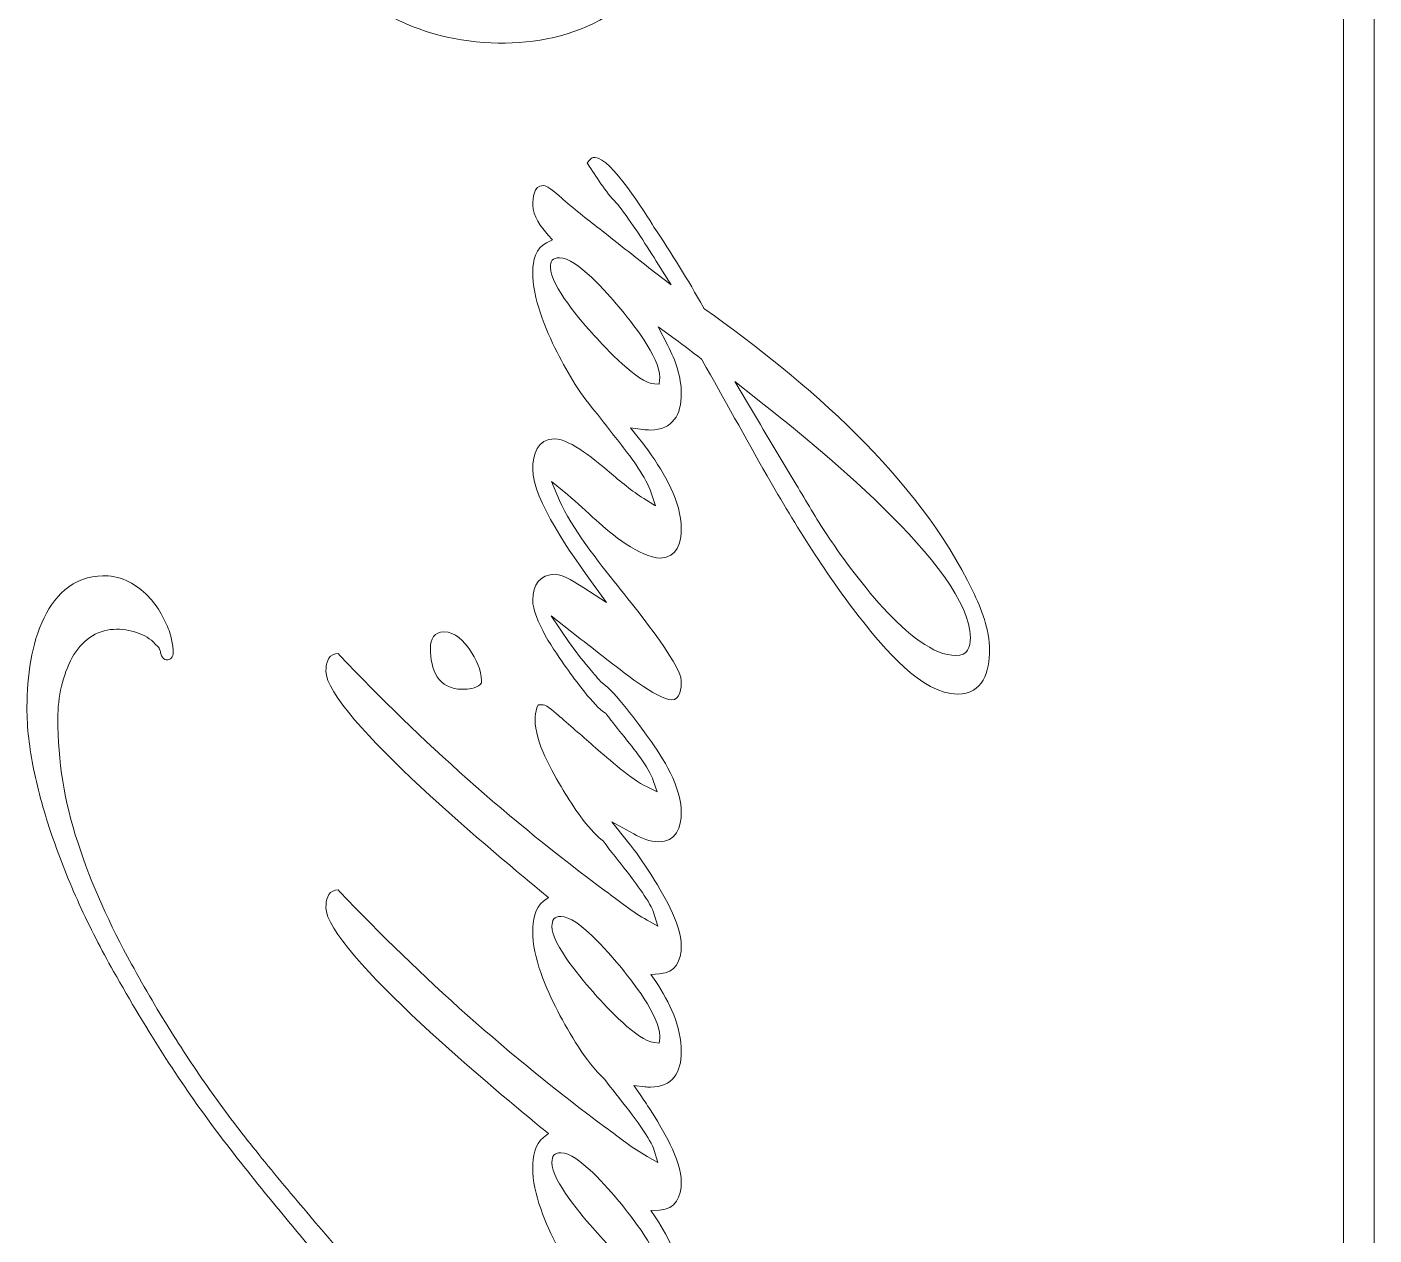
# Model space of a CAD drawing. Header units: millimetres. Extents: x -295 to 213, y -77 to 90.
# Drawn here: x -152.16 to -130.33, y 15.94 to 35.53 of the extents above; entities that cross this region are included whole.
import ezdxf

# ---------------------------------------------------------------- set-up
doc = ezdxf.new("R2010")
doc.units = ezdxf.units.MM
doc.header["$MEASUREMENT"] = 0
doc.layers.add('Layer 1', color=7, linetype='Continuous')

msp = doc.modelspace()

# ---------------------------------------------------------------- linework, layer by layer
at = {"layer": 'Layer 1', "color": 114, "lineweight": 20}
for points, knots in [([(-130.8203, 25.984), (-130.8203, 25.984), (-130.8203, 70.9838), (-130.8203, 70.9838), (-130.8203, 70.9838), (-130.8203, 70.9838), (-130.5736, 70.9838), (-130.5736, 70.9838), (-130.5736, 70.9838), (-130.5736, 70.9838), (-130.3274, 70.9838), (-130.3274, 70.9838), (-130.3274, 70.9838), (-130.3274, 70.9838), (-130.3274, 25.984), (-130.3274, 25.984), (-130.3274, 25.984), (-130.3274, 25.984), (-130.3274, 25.7743), (-130.3274, 25.7743), (-130.3274, 25.7743), (-130.3274, 25.7743), (-130.3274, 25.5646), (-130.3274, 25.5646), (-130.3274, 25.5646), (-130.3274, 25.5646), (-130.3274, -19.4351), (-130.3274, -19.4351), (-130.3274, -19.4351), (-130.3274, -19.4351), (-130.5736, -19.4351), (-130.5736, -19.4351), (-130.5736, -19.4351), (-130.5736, -19.4351), (-130.8203, -19.4351), (-130.8203, -19.4351), (-130.8203, -19.4351), (-130.8203, -19.4351), (-130.8203, 25.5646), (-130.8203, 25.5646), (-130.8203, 25.5646), (-130.8203, 25.5646), (-130.8203, 25.7743), (-130.8203, 25.7743), (-130.8203, 25.7743), (-130.8203, 25.7743), (-130.8203, 25.984), (-130.8203, 25.984)], [0, 0, 0, 0, 0.0769231, 0.0769231, 0.0769231, 0.0769231, 0.1538462, 0.1538462, 0.1538462, 0.1538462, 0.2307692, 0.2307692, 0.2307692, 0.2307692, 0.3076923, 0.3076923, 0.3076923, 0.3076923, 0.3846154, 0.3846154, 0.3846154, 0.3846154, 0.4615385, 0.4615385, 0.4615385, 0.4615385, 0.5384615, 0.5384615, 0.5384615, 0.5384615, 0.6153846, 0.6153846, 0.6153846, 0.6153846, 0.6923077, 0.6923077, 0.6923077, 0.6923077, 0.7692308, 0.7692308, 0.7692308, 0.7692308, 0.8461538, 0.8461538, 0.8461538, 0.8461538, 1, 1, 1, 1]), ([(-147.0284, 49.3436), (-146.751, 49.1023), (-146.4691, 48.8668), (-146.1836, 48.6351), (-146.1836, 48.6351), (-145.7245, 48.2626), (-145.2692, 47.885), (-144.8161, 47.5053), (-144.8161, 47.5053), (-144.2678, 47.044), (-143.7496, 46.5463), (-143.2737, 46.0104), (-143.2737, 46.0104), (-142.8253, 45.505), (-142.4238, 44.9584), (-142.084, 44.3738), (-142.084, 44.3738), (-141.755, 43.8071), (-141.4937, 43.2038), (-141.3068, 42.5756), (-141.3068, 42.5756), (-141.117, 41.9361), (-141.0189, 41.2743), (-141.0026, 40.6078), (-141.0026, 40.6078), (-140.9871, 39.9364), (-141.0407, 39.2608), (-141.1951, 38.6062), (-141.1951, 38.6062), (-141.3274, 38.0459), (-141.538, 37.5021), (-141.8614, 37.0233), (-141.8614, 37.0233), (-142.1558, 36.5878), (-142.5341, 36.2431), (-143, 35.9987), (-143, 35.9987), (-143.5017, 35.7351), (-144.061, 35.6517), (-144.6228, 35.6752), (-144.6228, 35.6752), (-145.23, 35.7005), (-145.8043, 35.8577), (-146.3311, 36.1631), (-146.3311, 36.1631), (-146.8503, 36.4646), (-147.2988, 36.8556), (-147.6702, 37.3273), (-147.6702, 37.3273), (-148.0552, 37.8156), (-148.3428, 38.3649), (-148.5424, 38.9529), (-148.5424, 38.9529), (-148.7477, 39.5566), (-148.852, 40.1849), (-148.852, 40.8226), (-148.852, 40.8226), (-148.852, 41.2774), (-148.8095, 41.7463), (-148.6736, 42.1821), (-148.6736, 42.1821), (-148.5695, 42.5166), (-148.417, 42.8441), (-148.1872, 43.1115), (-148.1872, 43.1115), (-147.9871, 43.3442), (-147.7452, 43.5216), (-147.4592, 43.6343), (-147.4592, 43.6343), (-147.1647, 43.7502), (-146.8525, 43.7965), (-146.5362, 43.7883), (-146.5362, 43.7883), (-146.1581, 43.7716), (-145.799, 43.674), (-145.4694, 43.4862), (-145.4694, 43.4862), (-145.1439, 43.3007), (-144.8635, 43.0573), (-144.633, 42.7618), (-144.633, 42.7618), (-144.3935, 42.4544), (-144.2134, 42.1092), (-144.087, 41.7409), (-144.087, 41.7409), (-143.9574, 41.363), (-143.8904, 40.9695), (-143.8904, 40.5698), (-143.8904, 40.5698), (-143.8904, 40.3695), (-143.9092, 40.1695), (-143.9459, 39.9726), (-143.9459, 39.9726), (-143.9799, 39.7869), (-144.0343, 39.6046), (-144.1152, 39.4337), (-144.1152, 39.4337), (-144.186, 39.2836), (-144.2818, 39.1495), (-144.4086, 39.0414), (-144.4086, 39.0414), (-144.5325, 38.9358), (-144.6791, 38.8768), (-144.8375, 38.854), (-144.8375, 38.854), (-144.8913, 38.8437), (-144.9658, 38.8284), (-145.0195, 38.8342), (-145.0195, 38.8342), (-145.0904, 38.8417), (-145.1713, 38.8188), (-145.1713, 38.7342), (-145.1713, 38.7342), (-145.1713, 38.653), (-145.0896, 38.6256), (-145.0219, 38.6146), (-145.0219, 38.6146), (-144.9542, 38.6035), (-144.8851, 38.6051), (-144.8155, 38.6143), (-144.8155, 38.6143), (-144.6107, 38.6323), (-144.422, 38.7011), (-144.2616, 38.8311), (-144.2616, 38.8311), (-144.1081, 38.9554), (-143.9846, 39.1077), (-143.8898, 39.2808), (-143.8898, 39.2808), (-143.7883, 39.4665), (-143.7212, 39.6686), (-143.6805, 39.876), (-143.6805, 39.876), (-143.6375, 40.0956), (-143.6164, 40.3194), (-143.6164, 40.5432), (-143.6164, 40.5432), (-143.6164, 40.9884), (-143.6914, 41.428), (-143.8275, 41.8516), (-143.8275, 41.8516), (-143.9641, 42.2768), (-144.1565, 42.681), (-144.4088, 43.0498), (-144.4088, 43.0498), (-144.6512, 43.4039), (-144.9512, 43.7065), (-145.3098, 43.9429), (-145.3098, 43.9429), (-145.6684, 44.179), (-146.0651, 44.3037), (-146.4934, 44.3219), (-146.4934, 44.3219), (-146.8858, 44.3389), (-147.2722, 44.2778), (-147.6254, 44.1006), (-147.6254, 44.1006), (-147.961, 43.9322), (-148.2358, 43.6894), (-148.4523, 43.3833), (-148.4523, 43.3833), (-148.691, 43.0461), (-148.8496, 42.6579), (-148.9541, 42.2598), (-148.9541, 42.2598), (-149.0782, 41.7876), (-149.1264, 41.2967), (-149.1264, 40.8093), (-149.1264, 40.8093), (-149.1264, 40.1313), (-149.0129, 39.4633), (-148.7956, 38.8213), (-148.7956, 38.8213), (-148.5821, 38.1907), (-148.2774, 37.5986), (-147.8732, 37.0689), (-147.8732, 37.0689), (-147.4833, 36.5582), (-147.0097, 36.1318), (-146.4564, 35.8047), (-146.4564, 35.8047), (-145.8982, 35.4745), (-145.2892, 35.3013), (-144.6421, 35.2747), (-144.6421, 35.2747), (-144.0295, 35.2501), (-143.4219, 35.3465), (-142.8798, 35.6436), (-142.8798, 35.6436), (-142.3761, 35.9198), (-141.9656, 36.3037), (-141.6462, 36.7803), (-141.6462, 36.7803), (-141.2979, 37.2998), (-141.0717, 37.8892), (-140.9313, 38.4965), (-140.9313, 38.4965), (-140.7715, 39.1891), (-140.7124, 39.9018), (-140.7287, 40.6116), (-140.7287, 40.6116), (-140.7451, 41.3171), (-140.8285, 42.0202), (-140.9815, 42.7091), (-140.9815, 42.7091), (-141.1345, 43.3976), (-141.3674, 44.0658), (-141.6717, 44.7019), (-141.6717, 44.7019), (-141.9934, 45.3743), (-142.3972, 46.005), (-142.855, 46.5924), (-142.855, 46.5924), (-143.3648, 47.2464), (-143.9484, 47.8415), (-144.5732, 48.3859), (-144.5732, 48.3859), (-145.0183, 48.7697), (-145.4714, 49.1445), (-145.9398, 49.5002), (-145.9398, 49.5002), (-146.3082, 49.7803), (-146.6778, 50.0593), (-147.0489, 50.3365)], [0, 0, 0, 0, 0.0175439, 0.0175439, 0.0175439, 0.0175439, 0.0350877, 0.0350877, 0.0350877, 0.0350877, 0.0526316, 0.0526316, 0.0526316, 0.0526316, 0.0701754, 0.0701754, 0.0701754, 0.0701754, 0.0877193, 0.0877193, 0.0877193, 0.0877193, 0.1052632, 0.1052632, 0.1052632, 0.1052632, 0.122807, 0.122807, 0.122807, 0.122807, 0.1403509, 0.1403509, 0.1403509, 0.1403509, 0.1578947, 0.1578947, 0.1578947, 0.1578947, 0.1754386, 0.1754386, 0.1754386, 0.1754386, 0.1929825, 0.1929825, 0.1929825, 0.1929825, 0.2105263, 0.2105263, 0.2105263, 0.2105263, 0.2280702, 0.2280702, 0.2280702, 0.2280702, 0.245614, 0.245614, 0.245614, 0.245614, 0.2631579, 0.2631579, 0.2631579, 0.2631579, 0.2807018, 0.2807018, 0.2807018, 0.2807018, 0.2982456, 0.2982456, 0.2982456, 0.2982456, 0.3157895, 0.3157895, 0.3157895, 0.3157895, 0.3333333, 0.3333333, 0.3333333, 0.3333333, 0.3508772, 0.3508772, 0.3508772, 0.3508772, 0.3684211, 0.3684211, 0.3684211, 0.3684211, 0.3859649, 0.3859649, 0.3859649, 0.3859649, 0.4035088, 0.4035088, 0.4035088, 0.4035088, 0.4210526, 0.4210526, 0.4210526, 0.4210526, 0.4385965, 0.4385965, 0.4385965, 0.4385965, 0.4561404, 0.4561404, 0.4561404, 0.4561404, 0.4736842, 0.4736842, 0.4736842, 0.4736842, 0.4912281, 0.4912281, 0.4912281, 0.4912281, 0.5087719, 0.5087719, 0.5087719, 0.5087719, 0.5263158, 0.5263158, 0.5263158, 0.5263158, 0.5438596, 0.5438596, 0.5438596, 0.5438596, 0.5614035, 0.5614035, 0.5614035, 0.5614035, 0.5789474, 0.5789474, 0.5789474, 0.5789474, 0.5964912, 0.5964912, 0.5964912, 0.5964912, 0.6140351, 0.6140351, 0.6140351, 0.6140351, 0.6315789, 0.6315789, 0.6315789, 0.6315789, 0.6491228, 0.6491228, 0.6491228, 0.6491228, 0.6666667, 0.6666667, 0.6666667, 0.6666667, 0.6842105, 0.6842105, 0.6842105, 0.6842105, 0.7017544, 0.7017544, 0.7017544, 0.7017544, 0.7192982, 0.7192982, 0.7192982, 0.7192982, 0.7368421, 0.7368421, 0.7368421, 0.7368421, 0.754386, 0.754386, 0.754386, 0.754386, 0.7719298, 0.7719298, 0.7719298, 0.7719298, 0.7894737, 0.7894737, 0.7894737, 0.7894737, 0.8070175, 0.8070175, 0.8070175, 0.8070175, 0.8245614, 0.8245614, 0.8245614, 0.8245614, 0.8421053, 0.8421053, 0.8421053, 0.8421053, 0.8596491, 0.8596491, 0.8596491, 0.8596491, 0.877193, 0.877193, 0.877193, 0.877193, 0.8947368, 0.8947368, 0.8947368, 0.8947368, 0.9122807, 0.9122807, 0.9122807, 0.9122807, 0.9298246, 0.9298246, 0.9298246, 0.9298246, 0.9473684, 0.9473684, 0.9473684, 0.9473684, 0.9649123, 0.9649123, 0.9649123, 0.9649123, 1, 1, 1, 1]), ([(-141.1998, 30.9834), (-141.4465, 31.4296), (-141.7175, 31.8622), (-141.9999, 32.2873), (-141.9999, 32.2873), (-142.137, 32.5008), (-142.6967, 33.4137), (-142.9561, 33.4137), (-142.9561, 33.4137), (-143.0081, 33.4137), (-143.0055, 33.4113), (-143.0395, 33.3756)], [0, 0, 0, 0, 0.25, 0.25, 0.25, 0.25, 0.5, 0.5, 0.5, 0.5, 1, 1, 1, 1]), ([(-142.0815, 31.6275), (-142.3349, 31.8257), (-142.5877, 32.0245), (-142.8399, 32.2241), (-142.8399, 32.2241), (-143.0522, 32.392), (-143.2693, 32.5552), (-143.4718, 32.7349), (-143.4718, 32.7349), (-143.5325, 32.7883), (-143.7167, 32.9615), (-143.7973, 32.9615), (-143.7973, 32.9615), (-143.9516, 32.9615), (-143.966, 32.7551), (-143.966, 32.6414), (-143.966, 32.6414), (-143.966, 32.4677), (-143.8281, 32.2829), (-143.7162, 32.158)], [0, 0, 0, 0, 0.1666667, 0.1666667, 0.1666667, 0.1666667, 0.3333333, 0.3333333, 0.3333333, 0.3333333, 0.5, 0.5, 0.5, 0.5, 0.6666667, 0.6666667, 0.6666667, 0.6666667, 1, 1, 1, 1]), ([(-142.5817, 32.6456), (-142.5817, 32.6456), (-142.5775, 32.6415), (-142.5775, 32.6415), (-142.5775, 32.6415), (-142.5775, 32.6415), (-142.574, 32.6369), (-142.574, 32.6369)], [0, 0, 0, 0, 0.3333333, 0.3333333, 0.3333333, 0.3333333, 1, 1, 1, 1]), ([(-143.7162, 32.158), (-143.7162, 32.158), (-143.6454, 32.0786), (-143.6454, 32.0786), (-143.6454, 32.0786), (-143.6454, 32.0786), (-143.741, 32.0318), (-143.741, 32.0318)], [0, 0, 0, 0, 0.3333333, 0.3333333, 0.3333333, 0.3333333, 1, 1, 1, 1]), ([(-143.741, 32.0318), (-143.9176, 31.9455), (-143.966, 31.745), (-143.966, 31.5639), (-143.966, 31.5639), (-143.966, 31.1277), (-143.7642, 30.6418), (-143.57, 30.2572), (-143.57, 30.2572), (-143.3932, 29.9066), (-143.1812, 29.5454), (-142.9131, 29.2513), (-142.9131, 29.2513), (-142.7859, 29.0823), (-142.6543, 28.914), (-142.5236, 28.7474), (-142.5236, 28.7474), (-142.3639, 28.5433), (-142.1257, 28.2222), (-142.0453, 27.9779)], [0, 0, 0, 0, 0.1666667, 0.1666667, 0.1666667, 0.1666667, 0.3333333, 0.3333333, 0.3333333, 0.3333333, 0.5, 0.5, 0.5, 0.5, 0.6666667, 0.6666667, 0.6666667, 0.6666667, 1, 1, 1, 1]), ([(-141.9939, 29.7427), (-142.263, 29.7607), (-142.7838, 30.3235), (-142.9675, 30.5271), (-142.9675, 30.5271), (-143.1691, 30.7509), (-143.6793, 31.3322), (-143.6793, 31.6304), (-143.6793, 31.6304), (-143.6793, 31.7369), (-143.6455, 31.7894), (-143.5317, 31.7894), (-143.5317, 31.7894), (-143.2505, 31.7894), (-142.7515, 31.2108), (-142.574, 30.9998), (-142.574, 30.9998), (-142.3609, 30.7462), (-141.9068, 30.1812), (-141.9068, 29.8478), (-141.9068, 29.8478), (-141.9068, 29.8368), (-141.9073, 29.8256), (-141.9084, 29.8147)], [0, 0, 0, 0, 0.1428571, 0.1428571, 0.1428571, 0.1428571, 0.2857143, 0.2857143, 0.2857143, 0.2857143, 0.4285714, 0.4285714, 0.4285714, 0.4285714, 0.5714286, 0.5714286, 0.5714286, 0.5714286, 0.7142857, 0.7142857, 0.7142857, 0.7142857, 1, 1, 1, 1]), ([(-141.9632, 31.7335), (-141.9632, 31.7335), (-141.7243, 31.3483), (-141.7243, 31.3483), (-141.7243, 31.3483), (-141.7243, 31.3483), (-142.0815, 31.6275), (-142.0815, 31.6275)], [0, 0, 0, 0, 0.3333333, 0.3333333, 0.3333333, 0.3333333, 1, 1, 1, 1]), ([(-141.2175, 30.1266), (-140.8673, 29.5017), (-140.517, 28.8774), (-140.1681, 28.2525), (-140.1681, 28.2525), (-139.6975, 27.4446), (-139.2029, 26.6334), (-138.6205, 25.8999), (-138.6205, 25.8999), (-138.2969, 25.4842), (-137.6523, 24.7122), (-137.0801, 24.7122), (-137.0801, 24.7122), (-136.6634, 24.7122), (-136.56, 25.0798), (-136.56, 25.4313), (-136.56, 25.4313), (-136.56, 25.7519), (-136.6937, 26.099), (-136.8316, 26.3845), (-136.8316, 26.3845), (-137.7217, 28.2321), (-139.527, 29.7884), (-141.1761, 30.9565)], [0, 0, 0, 0, 0.1428571, 0.1428571, 0.1428571, 0.1428571, 0.2857143, 0.2857143, 0.2857143, 0.2857143, 0.4285714, 0.4285714, 0.4285714, 0.4285714, 0.5714286, 0.5714286, 0.5714286, 0.5714286, 0.7142857, 0.7142857, 0.7142857, 0.7142857, 1, 1, 1, 1]), ([(-141.1761, 30.9565), (-141.1761, 30.9565), (-141.1909, 30.9672), (-141.1909, 30.9672), (-141.1909, 30.9672), (-141.1909, 30.9672), (-141.1998, 30.9834), (-141.1998, 30.9834)], [0, 0, 0, 0, 0.3333333, 0.3333333, 0.3333333, 0.3333333, 1, 1, 1, 1]), ([(-141.7744, 30.3669), (-141.7744, 30.3669), (-141.9297, 30.6712), (-141.9297, 30.6712), (-141.9297, 30.6712), (-141.9297, 30.6712), (-141.6547, 30.4683), (-141.6547, 30.4683)], [0, 0, 0, 0, 0.3333333, 0.3333333, 0.3333333, 0.3333333, 1, 1, 1, 1]), ([(-142.1819, 29.004), (-142.1402, 28.9985), (-142.0985, 28.9958), (-142.0562, 28.9958), (-142.0562, 28.9958), (-141.6939, 28.9958), (-141.5572, 29.2489), (-141.5572, 29.5819), (-141.5572, 29.5819), (-141.5572, 29.8548), (-141.6517, 30.1261), (-141.7744, 30.3669)], [0, 0, 0, 0, 0.25, 0.25, 0.25, 0.25, 0.5, 0.5, 0.5, 0.5, 1, 1, 1, 1]), ([(-141.2379, 30.1504), (-141.2379, 30.1504), (-141.2252, 30.1405), (-141.2252, 30.1405), (-141.2252, 30.1405), (-141.2252, 30.1405), (-141.2175, 30.1266), (-141.2175, 30.1266)], [0, 0, 0, 0, 0.3333333, 0.3333333, 0.3333333, 0.3333333, 1, 1, 1, 1]), ([(-141.9084, 29.8147), (-141.9084, 29.8147), (-141.9164, 29.7375), (-141.9164, 29.7375), (-141.9164, 29.7375), (-141.9164, 29.7375), (-141.9939, 29.7427), (-141.9939, 29.7427)], [0, 0, 0, 0, 0.3333333, 0.3333333, 0.3333333, 0.3333333, 1, 1, 1, 1]), ([(-140.4692, 29.408), (-140.4692, 29.408), (-140.6911, 29.7801), (-140.6911, 29.7801), (-140.6911, 29.7801), (-140.6911, 29.7801), (-140.3501, 29.5127), (-140.3501, 29.5127)], [0, 0, 0, 0, 0.3333333, 0.3333333, 0.3333333, 0.3333333, 1, 1, 1, 1]), ([(-140.3501, 29.5127), (-139.4786, 28.8287), (-136.8717, 26.7509), (-136.8717, 25.631), (-136.8717, 25.631), (-136.8717, 25.4671), (-136.9134, 25.3391), (-137.105, 25.3391), (-137.105, 25.3391), (-137.833, 25.3391), (-138.8195, 26.7423), (-139.198, 27.2993), (-139.198, 27.2993), (-139.3741, 27.5638), (-139.5311, 27.8412), (-139.6946, 28.1136), (-139.6946, 28.1136), (-139.9539, 28.5445), (-140.2116, 28.9761), (-140.4692, 29.408)], [0, 0, 0, 0, 0.1666667, 0.1666667, 0.1666667, 0.1666667, 0.3333333, 0.3333333, 0.3333333, 0.3333333, 0.5, 0.5, 0.5, 0.5, 0.6666667, 0.6666667, 0.6666667, 0.6666667, 1, 1, 1, 1]), ([(-142.1644, 27.8844), (-142.3541, 28.0022), (-142.5508, 28.1671), (-142.7219, 28.3129), (-142.7219, 28.3129), (-142.9102, 28.4743), (-143.3547, 28.851), (-143.6069, 28.851), (-143.6069, 28.851), (-143.8915, 28.851), (-143.966, 28.5994), (-143.966, 28.358), (-143.966, 28.358), (-143.966, 27.8689), (-143.3145, 26.9454), (-143.0279, 26.5533)], [0, 0, 0, 0, 0.2, 0.2, 0.2, 0.2, 0.4, 0.4, 0.4, 0.4, 0.6, 0.6, 0.6, 0.6, 1, 1, 1, 1]), ([(-143.4042, 27.948), (-143.2431, 27.8149), (-143.0921, 27.6721), (-142.9367, 27.5329), (-142.9367, 27.5329), (-142.6954, 27.3163), (-142.2304, 26.9205), (-141.893, 26.9205), (-141.893, 26.9205), (-141.6225, 26.9205), (-141.5572, 27.1752), (-141.5572, 27.4002), (-141.5572, 27.4002), (-141.5572, 27.8285), (-141.8384, 28.303), (-142.0779, 28.6435), (-142.0779, 28.6435), (-142.1349, 28.7219), (-142.1946, 28.7981), (-142.2553, 28.8735)], [0, 0, 0, 0, 0.1666667, 0.1666667, 0.1666667, 0.1666667, 0.3333333, 0.3333333, 0.3333333, 0.3333333, 0.5, 0.5, 0.5, 0.5, 0.6666667, 0.6666667, 0.6666667, 0.6666667, 1, 1, 1, 1]), ([(-142.2553, 28.8735), (-142.2553, 28.8735), (-142.3822, 29.0306), (-142.3822, 29.0306), (-142.3822, 29.0306), (-142.3822, 29.0306), (-142.1819, 29.004), (-142.1819, 29.004)], [0, 0, 0, 0, 0.3333333, 0.3333333, 0.3333333, 0.3333333, 1, 1, 1, 1]), ([(-143.5295, 27.8542), (-143.5295, 27.8542), (-143.66, 28.1596), (-143.66, 28.1596), (-143.66, 28.1596), (-143.66, 28.1596), (-143.4042, 27.948), (-143.4042, 27.948)], [0, 0, 0, 0, 0.3333333, 0.3333333, 0.3333333, 0.3333333, 1, 1, 1, 1]), ([(-142.0453, 27.9779), (-142.0453, 27.9779), (-141.9762, 27.7672), (-141.9762, 27.7672), (-141.9762, 27.7672), (-141.9762, 27.7672), (-142.1644, 27.8844), (-142.1644, 27.8844)], [0, 0, 0, 0, 0.3333333, 0.3333333, 0.3333333, 0.3333333, 1, 1, 1, 1]), ([(-143.2572, 25.6606), (-143.0927, 25.5318), (-142.9277, 25.4032), (-142.763, 25.2748), (-142.763, 25.2748), (-142.575, 25.1282), (-141.9351, 24.6191), (-141.7151, 24.6191), (-141.7151, 24.6191), (-141.5676, 24.6191), (-141.5572, 24.8182), (-141.5572, 24.9259), (-141.5572, 24.9259), (-141.5572, 25.2008), (-142.3918, 26.2228), (-142.592, 26.4729), (-142.592, 26.4729), (-142.8901, 26.8453), (-143.345, 27.4225), (-143.5295, 27.8542)], [0, 0, 0, 0, 0.1666667, 0.1666667, 0.1666667, 0.1666667, 0.3333333, 0.3333333, 0.3333333, 0.3333333, 0.5, 0.5, 0.5, 0.5, 0.6666667, 0.6666667, 0.6666667, 0.6666667, 1, 1, 1, 1]), ([(-143.1369, 26.4383), (-143.233, 26.5012), (-143.4785, 26.656), (-143.5945, 26.656), (-143.5945, 26.656), (-143.8528, 26.656), (-143.966, 26.4875), (-143.966, 26.2429), (-143.966, 26.2429), (-143.966, 25.9164), (-143.6056, 25.3993), (-143.4169, 25.1381), (-143.4169, 25.1381), (-143.2723, 24.9366), (-142.9893, 24.5354), (-142.788, 24.4043)], [0, 0, 0, 0, 0.2, 0.2, 0.2, 0.2, 0.4, 0.4, 0.4, 0.4, 0.6, 0.6, 0.6, 0.6, 1, 1, 1, 1]), ([(-149.8486, 25.7111), (-149.8806, 25.8015), (-149.9223, 25.8887), (-149.9659, 25.9738), (-149.9659, 25.9738), (-150.0214, 26.0813), (-150.0916, 26.1802), (-150.1722, 26.2702), (-150.1722, 26.2702), (-150.2579, 26.3656), (-150.3571, 26.4464), (-150.4673, 26.5118), (-150.4673, 26.5118), (-150.5845, 26.5812), (-150.7133, 26.6198), (-150.8476, 26.6292), (-150.8476, 26.6292), (-151.0756, 26.6379), (-151.2999, 26.5922), (-151.4857, 26.4539), (-151.4857, 26.4539), (-151.6617, 26.323), (-151.7922, 26.1486), (-151.8871, 25.9521), (-151.8871, 25.9521), (-151.9925, 25.733), (-152.0607, 25.4979), (-152.1011, 25.2585), (-152.1011, 25.2585), (-152.143, 25.008), (-152.1648, 24.7543), (-152.1648, 24.5002), (-152.1648, 24.5002), (-152.1648, 24.1641), (-152.1242, 23.8286), (-152.0565, 23.4997), (-152.0565, 23.4997), (-151.9811, 23.1335), (-151.8794, 22.7728), (-151.7589, 22.4191), (-151.7589, 22.4191), (-151.6301, 22.0414), (-151.4814, 21.6707), (-151.3164, 21.3076), (-151.3164, 21.3076), (-151.1475, 20.9361), (-150.9619, 20.5721), (-150.7606, 20.217), (-150.7606, 20.217), (-150.4897, 19.7383), (-150.2094, 19.2649), (-149.9108, 18.8029), (-149.9108, 18.8029), (-149.6513, 18.4017), (-149.3786, 18.0092), (-149.0913, 17.6275), (-149.0913, 17.6275), (-148.8, 17.2407), (-148.4993, 16.861), (-148.1914, 16.4875), (-148.1914, 16.4875), (-147.8334, 16.0531), (-147.473, 15.621), (-147.1113, 15.1898), (-147.1113, 15.1898), (-146.7642, 14.7751), (-146.4092, 14.3671), (-146.0486, 13.9641), (-146.0486, 13.9641), (-145.6726, 13.5439), (-145.2915, 13.1286), (-144.9045, 12.7187), (-144.9045, 12.7187), (-144.6324, 12.4303), (-144.3591, 12.1431), (-144.0845, 11.8573)], [0, 0, 0, 0, 0.05, 0.05, 0.05, 0.05, 0.1, 0.1, 0.1, 0.1, 0.15, 0.15, 0.15, 0.15, 0.2, 0.2, 0.2, 0.2, 0.25, 0.25, 0.25, 0.25, 0.3, 0.3, 0.3, 0.3, 0.35, 0.35, 0.35, 0.35, 0.4, 0.4, 0.4, 0.4, 0.45, 0.45, 0.45, 0.45, 0.5, 0.5, 0.5, 0.5, 0.55, 0.55, 0.55, 0.55, 0.6, 0.6, 0.6, 0.6, 0.65, 0.65, 0.65, 0.65, 0.7, 0.7, 0.7, 0.7, 0.75, 0.75, 0.75, 0.75, 0.8, 0.8, 0.8, 0.8, 0.85, 0.85, 0.85, 0.85, 0.9, 0.9, 0.9, 0.9, 1, 1, 1, 1]), ([(-143.0279, 26.5533), (-143.0279, 26.5533), (-142.7672, 26.1965), (-142.7672, 26.1965), (-142.7672, 26.1965), (-142.7672, 26.1965), (-143.1369, 26.4383), (-143.1369, 26.4383)], [0, 0, 0, 0, 0.3333333, 0.3333333, 0.3333333, 0.3333333, 1, 1, 1, 1]), ([(-141.7703, 9.9523), (-142.7251, 10.8691), (-143.6456, 11.8211), (-144.5417, 12.7953), (-144.5417, 12.7953), (-145.5799, 13.9242), (-146.5882, 15.0801), (-147.5778, 16.2515), (-147.5778, 16.2515), (-147.8575, 16.5806), (-148.134, 16.9122), (-148.4055, 17.2479), (-148.4055, 17.2479), (-148.6518, 17.5525), (-148.89, 17.8638), (-149.1185, 18.182), (-149.1185, 18.182), (-149.3514, 18.5064), (-149.5739, 18.8384), (-149.7875, 19.1758), (-149.7875, 19.1758), (-150.0275, 19.5547), (-150.2531, 19.9427), (-150.4695, 20.3354), (-150.4695, 20.3354), (-150.8185, 20.9661), (-151.1167, 21.6257), (-151.3423, 22.3106), (-151.3423, 22.3106), (-151.5557, 22.9587), (-151.6646, 23.6318), (-151.6646, 24.3141), (-151.6646, 24.3141), (-151.6646, 24.4914), (-151.6447, 24.6683), (-151.6041, 24.8409), (-151.6041, 24.8409), (-151.5659, 25.0028), (-151.5092, 25.1601), (-151.4298, 25.3065), (-151.4298, 25.3065), (-151.3594, 25.4355), (-151.2667, 25.5467), (-151.1463, 25.6318), (-151.1463, 25.6318), (-151.0308, 25.7132), (-150.902, 25.7555), (-150.7617, 25.7633), (-150.7617, 25.7633), (-150.6294, 25.7716), (-150.4968, 25.752), (-150.3722, 25.7079), (-150.3722, 25.7079), (-150.265, 25.6701), (-150.1612, 25.6133), (-150.0866, 25.5257)], [0, 0, 0, 0, 0.0666667, 0.0666667, 0.0666667, 0.0666667, 0.1333333, 0.1333333, 0.1333333, 0.1333333, 0.2, 0.2, 0.2, 0.2, 0.2666667, 0.2666667, 0.2666667, 0.2666667, 0.3333333, 0.3333333, 0.3333333, 0.3333333, 0.4, 0.4, 0.4, 0.4, 0.4666667, 0.4666667, 0.4666667, 0.4666667, 0.5333333, 0.5333333, 0.5333333, 0.5333333, 0.6, 0.6, 0.6, 0.6, 0.6666667, 0.6666667, 0.6666667, 0.6666667, 0.7333333, 0.7333333, 0.7333333, 0.7333333, 0.8, 0.8, 0.8, 0.8, 0.8666667, 0.8666667, 0.8666667, 0.8666667, 1, 1, 1, 1]), ([(-143.3733, 25.5516), (-143.3733, 25.5516), (-143.6679, 25.9823), (-143.6679, 25.9823), (-143.6679, 25.9823), (-143.6679, 25.9823), (-143.2572, 25.6606), (-143.2572, 25.6606)], [0, 0, 0, 0, 0.3333333, 0.3333333, 0.3333333, 0.3333333, 1, 1, 1, 1]), ([(-149.8461, 25.7027), (-149.8461, 25.7027), (-149.8473, 25.707), (-149.8473, 25.707), (-149.8473, 25.707), (-149.8473, 25.707), (-149.8486, 25.7111), (-149.8486, 25.7111)], [0, 0, 0, 0, 0.3333333, 0.3333333, 0.3333333, 0.3333333, 1, 1, 1, 1]), ([(-149.8286, 25.296), (-149.7803, 25.3467), (-149.7897, 25.43), (-149.8013, 25.4929), (-149.8013, 25.4929), (-149.8146, 25.5632), (-149.8298, 25.6331), (-149.8461, 25.7027)], [0, 0, 0, 0, 0.3333333, 0.3333333, 0.3333333, 0.3333333, 1, 1, 1, 1]), ([(-144.7965, 24.926), (-144.7965, 25.106), (-144.8876, 25.2844), (-144.9862, 25.4301), (-144.9862, 25.4301), (-145.0811, 25.5699), (-145.2216, 25.7249), (-145.4047, 25.7249), (-145.4047, 25.7249), (-145.5625, 25.7249), (-145.6232, 25.6009), (-145.6232, 25.4581), (-145.6232, 25.4581), (-145.6232, 25.1077), (-145.5026, 24.7921), (-145.1031, 24.7921), (-145.1031, 24.7921), (-145.0124, 24.7921), (-144.8848, 24.8003), (-144.8187, 24.8707)], [0, 0, 0, 0, 0.1666667, 0.1666667, 0.1666667, 0.1666667, 0.3333333, 0.3333333, 0.3333333, 0.3333333, 0.5, 0.5, 0.5, 0.5, 0.6666667, 0.6666667, 0.6666667, 0.6666667, 1, 1, 1, 1]), ([(-142.8641, 24.9144), (-142.9306, 24.9934), (-142.9973, 25.0722), (-143.0642, 25.151), (-143.0642, 25.151), (-143.1724, 25.2786), (-143.279, 25.4136), (-143.3733, 25.5516)], [0, 0, 0, 0, 0.3333333, 0.3333333, 0.3333333, 0.3333333, 1, 1, 1, 1]), ([(-150.0866, 25.5257), (-150.0866, 25.5257), (-150.0861, 25.5248), (-150.0861, 25.5248), (-150.0861, 25.5248), (-150.0861, 25.5248), (-150.0838, 25.5225), (-150.0838, 25.5225)], [0, 0, 0, 0, 0.3333333, 0.3333333, 0.3333333, 0.3333333, 1, 1, 1, 1]), ([(-150.0034, 25.4139), (-150.0034, 25.4139), (-149.9996, 25.4039), (-149.9996, 25.4039), (-149.9996, 25.4039), (-149.9996, 25.4039), (-149.9984, 25.3932), (-149.9984, 25.3932)], [0, 0, 0, 0, 0.3333333, 0.3333333, 0.3333333, 0.3333333, 1, 1, 1, 1]), ([(-147.162, 25.3648), (-147.2941, 25.3447), (-147.3182, 25.1969), (-147.3182, 25.0857), (-147.3182, 25.0857), (-147.3182, 24.386), (-144.405, 21.9874), (-143.7912, 21.4827)], [0, 0, 0, 0, 0.3333333, 0.3333333, 0.3333333, 0.3333333, 1, 1, 1, 1]), ([(-147.0914, 25.3406), (-147.0914, 25.3406), (-147.1204, 25.3711), (-147.1204, 25.3711), (-147.1204, 25.3711), (-147.1204, 25.3711), (-147.162, 25.3648), (-147.162, 25.3648)], [0, 0, 0, 0, 0.3333333, 0.3333333, 0.3333333, 0.3333333, 1, 1, 1, 1]), ([(-142.1112, 21.048), (-142.339, 21.1753), (-142.5734, 21.3616), (-142.7847, 21.5186), (-142.7847, 21.5186), (-144.3307, 22.6613), (-145.7699, 23.9446), (-147.0914, 25.3406)], [0, 0, 0, 0, 0.3333333, 0.3333333, 0.3333333, 0.3333333, 1, 1, 1, 1]), ([(-142.8478, 24.8997), (-142.8478, 24.8997), (-142.8569, 24.906), (-142.8569, 24.906), (-142.8569, 24.906), (-142.8569, 24.906), (-142.8641, 24.9144), (-142.8641, 24.9144)], [0, 0, 0, 0, 0.3333333, 0.3333333, 0.3333333, 0.3333333, 1, 1, 1, 1]), ([(-142.3284, 22.4469), (-142.2116, 22.3832), (-142.062, 22.3178), (-141.9267, 22.3178), (-141.9267, 22.3178), (-141.6432, 22.3178), (-141.5572, 22.5502), (-141.5572, 22.7976), (-141.5572, 22.7976), (-141.5572, 23.2103), (-141.8511, 23.6787), (-142.0875, 24.0024), (-142.0875, 24.0024), (-142.2617, 24.2391), (-142.6174, 24.7421), (-142.8478, 24.8997)], [0, 0, 0, 0, 0.2, 0.2, 0.2, 0.2, 0.4, 0.4, 0.4, 0.4, 0.6, 0.6, 0.6, 0.6, 1, 1, 1, 1]), ([(-143.8981, 24.4889), (-143.9206, 24.4292), (-143.9284, 24.3643), (-143.9284, 24.3008), (-143.9284, 24.3008), (-143.9284, 23.9433), (-143.654, 23.4557), (-143.4707, 23.1547), (-143.4707, 23.1547), (-143.3076, 22.8871), (-143.0861, 22.5415), (-142.8404, 22.347)], [0, 0, 0, 0, 0.25, 0.25, 0.25, 0.25, 0.5, 0.5, 0.5, 0.5, 1, 1, 1, 1]), ([(-143.7973, 24.5409), (-143.7973, 24.5409), (-143.8783, 24.5409), (-143.8783, 24.5409), (-143.8783, 24.5409), (-143.8783, 24.5409), (-143.8981, 24.4889), (-143.8981, 24.4889)], [0, 0, 0, 0, 0.3333333, 0.3333333, 0.3333333, 0.3333333, 1, 1, 1, 1]), ([(-142.1226, 23.2132), (-142.3575, 23.3253), (-142.7427, 23.6631), (-142.947, 23.8425), (-142.947, 23.8425), (-143.1416, 24.0134), (-143.3359, 24.1844), (-143.5334, 24.3521), (-143.5334, 24.3521), (-143.5814, 24.393), (-143.7351, 24.5409), (-143.7973, 24.5409)], [0, 0, 0, 0, 0.25, 0.25, 0.25, 0.25, 0.5, 0.5, 0.5, 0.5, 1, 1, 1, 1]), ([(-142.788, 24.4043), (-142.788, 24.4043), (-142.7759, 24.3964), (-142.7759, 24.3964), (-142.7759, 24.3964), (-142.7759, 24.3964), (-142.7673, 24.3848), (-142.7673, 24.3848)], [0, 0, 0, 0, 0.3333333, 0.3333333, 0.3333333, 0.3333333, 1, 1, 1, 1]), ([(-142.7673, 24.3848), (-142.6762, 24.2622), (-142.5816, 24.1423), (-142.4851, 24.0238), (-142.4851, 24.0238), (-142.344, 23.851), (-142.0802, 23.5164), (-142.0114, 23.3116)], [0, 0, 0, 0, 0.3333333, 0.3333333, 0.3333333, 0.3333333, 1, 1, 1, 1]), ([(-142.0114, 23.3116), (-142.0114, 23.3116), (-141.9509, 23.1313), (-141.9509, 23.1313), (-141.9509, 23.1313), (-141.9509, 23.1313), (-142.1226, 23.2132), (-142.1226, 23.2132)], [0, 0, 0, 0, 0.3333333, 0.3333333, 0.3333333, 0.3333333, 1, 1, 1, 1]), ([(-142.4299, 22.3256), (-142.4299, 22.3256), (-142.6847, 22.6413), (-142.6847, 22.6413), (-142.6847, 22.6413), (-142.6847, 22.6413), (-142.3284, 22.4469), (-142.3284, 22.4469)], [0, 0, 0, 0, 0.3333333, 0.3333333, 0.3333333, 0.3333333, 1, 1, 1, 1]), ([(-142.8404, 22.347), (-142.8404, 22.347), (-142.8321, 22.3406), (-142.8321, 22.3406), (-142.8321, 22.3406), (-142.8321, 22.3406), (-142.826, 22.3324), (-142.826, 22.3324)], [0, 0, 0, 0, 0.3333333, 0.3333333, 0.3333333, 0.3333333, 1, 1, 1, 1]), ([(-142.826, 22.3324), (-142.6978, 22.1632), (-142.5671, 21.9962), (-142.4354, 21.8297), (-142.4354, 21.8297), (-142.307, 21.6662), (-142.0536, 21.333), (-141.9946, 21.1421)], [0, 0, 0, 0, 0.3333333, 0.3333333, 0.3333333, 0.3333333, 1, 1, 1, 1]), ([(-141.9092, 20.1773), (-141.6505, 20.1938), (-141.5572, 20.3922), (-141.5572, 20.6292), (-141.5572, 20.6292), (-141.5572, 20.9917), (-141.8704, 21.5099), (-142.0639, 21.8101), (-142.0639, 21.8101), (-142.1783, 21.9867), (-142.2974, 22.1617), (-142.4299, 22.3256)], [0, 0, 0, 0, 0.25, 0.25, 0.25, 0.25, 0.5, 0.5, 0.5, 0.5, 1, 1, 1, 1]), ([(-147.162, 21.5337), (-147.2941, 21.5137), (-147.3182, 21.3657), (-147.3182, 21.2544), (-147.3182, 21.2544), (-147.3182, 20.5549), (-144.405, 18.1562), (-143.7912, 17.6515)], [0, 0, 0, 0, 0.3333333, 0.3333333, 0.3333333, 0.3333333, 1, 1, 1, 1]), ([(-147.0914, 21.5094), (-147.0914, 21.5094), (-147.1203, 21.5399), (-147.1203, 21.5399), (-147.1203, 21.5399), (-147.1203, 21.5399), (-147.162, 21.5337), (-147.162, 21.5337)], [0, 0, 0, 0, 0.3333333, 0.3333333, 0.3333333, 0.3333333, 1, 1, 1, 1]), ([(-142.1112, 17.2169), (-142.339, 17.3442), (-142.5734, 17.5304), (-142.7847, 17.6875), (-142.7847, 17.6875), (-144.3307, 18.8302), (-145.7695, 20.1134), (-147.0914, 21.5094)], [0, 0, 0, 0, 0.3333333, 0.3333333, 0.3333333, 0.3333333, 1, 1, 1, 1]), ([(-143.7912, 21.4827), (-143.7912, 21.4827), (-143.712, 21.4177), (-143.712, 21.4177), (-143.712, 21.4177), (-143.712, 21.4177), (-143.7938, 21.3561), (-143.7938, 21.3561)], [0, 0, 0, 0, 0.3333333, 0.3333333, 0.3333333, 0.3333333, 1, 1, 1, 1]), ([(-143.7938, 21.3561), (-143.9329, 21.2515), (-143.966, 21.0305), (-143.966, 20.8687), (-143.966, 20.8687), (-143.966, 20.4384), (-143.7566, 19.9518), (-143.5614, 19.5745), (-143.5614, 19.5745), (-143.3642, 19.1932), (-143.1163, 18.7725), (-142.8054, 18.4732)], [0, 0, 0, 0, 0.25, 0.25, 0.25, 0.25, 0.5, 0.5, 0.5, 0.5, 1, 1, 1, 1]), ([(-141.998, 19.0625), (-142.2678, 19.0948), (-142.7651, 19.6344), (-142.9524, 19.8446), (-142.9524, 19.8446), (-143.1532, 20.0703), (-143.6539, 20.6494), (-143.6539, 20.9485), (-143.6539, 20.9485), (-143.6539, 21.053), (-143.622, 21.1074), (-143.5087, 21.1074), (-143.5087, 21.1074), (-143.233, 21.1074), (-142.7388, 20.5265), (-142.5661, 20.3184), (-142.5661, 20.3184), (-142.355, 20.0637), (-141.9068, 19.4983), (-141.9068, 19.1658), (-141.9068, 19.1658), (-141.9068, 19.1557), (-141.9073, 19.1453), (-141.908, 19.1352)], [0, 0, 0, 0, 0.1428571, 0.1428571, 0.1428571, 0.1428571, 0.2857143, 0.2857143, 0.2857143, 0.2857143, 0.4285714, 0.4285714, 0.4285714, 0.4285714, 0.5714286, 0.5714286, 0.5714286, 0.5714286, 0.7142857, 0.7142857, 0.7142857, 0.7142857, 1, 1, 1, 1]), ([(-141.9946, 21.1421), (-141.9946, 21.1421), (-141.9354, 20.9499), (-141.9354, 20.9499), (-141.9354, 20.9499), (-141.9354, 20.9499), (-142.1112, 21.048), (-142.1112, 21.048)], [0, 0, 0, 0, 0.3333333, 0.3333333, 0.3333333, 0.3333333, 1, 1, 1, 1]), ([(-141.9709, 20.0516), (-141.9709, 20.0516), (-142.05, 20.1684), (-142.05, 20.1684), (-142.05, 20.1684), (-142.05, 20.1684), (-141.9092, 20.1773), (-141.9092, 20.1773)], [0, 0, 0, 0, 0.3333333, 0.3333333, 0.3333333, 0.3333333, 1, 1, 1, 1]), ([(-142.1497, 18.3458), (-142.1186, 18.3422), (-142.0876, 18.3404), (-142.0562, 18.3404), (-142.0562, 18.3404), (-141.6993, 18.3404), (-141.5572, 18.5811), (-141.5572, 18.9131), (-141.5572, 18.9131), (-141.5572, 19.3232), (-141.7452, 19.7182), (-141.9709, 20.0516)], [0, 0, 0, 0, 0.25, 0.25, 0.25, 0.25, 0.5, 0.5, 0.5, 0.5, 1, 1, 1, 1]), ([(-141.908, 19.1352), (-141.908, 19.1352), (-141.9157, 19.0527), (-141.9157, 19.0527), (-141.9157, 19.0527), (-141.9157, 19.0527), (-141.998, 19.0625), (-141.998, 19.0625)], [0, 0, 0, 0, 0.3333333, 0.3333333, 0.3333333, 0.3333333, 1, 1, 1, 1]), ([(-142.8054, 18.4732), (-142.8054, 18.4732), (-142.8012, 18.4689), (-142.8012, 18.4689), (-142.8012, 18.4689), (-142.8012, 18.4689), (-142.7974, 18.464), (-142.7974, 18.464)], [0, 0, 0, 0, 0.3333333, 0.3333333, 0.3333333, 0.3333333, 1, 1, 1, 1]), ([(-142.7974, 18.464), (-142.6784, 18.3076), (-142.5574, 18.1528), (-142.4354, 17.9985), (-142.4354, 17.9985), (-142.307, 17.835), (-142.0537, 17.5019), (-141.9949, 17.311)], [0, 0, 0, 0, 0.3333333, 0.3333333, 0.3333333, 0.3333333, 1, 1, 1, 1]), ([(-142.2249, 18.2197), (-142.2249, 18.2197), (-142.327, 18.366), (-142.327, 18.366), (-142.327, 18.366), (-142.327, 18.366), (-142.1497, 18.3458), (-142.1497, 18.3458)], [0, 0, 0, 0, 0.3333333, 0.3333333, 0.3333333, 0.3333333, 1, 1, 1, 1]), ([(-141.9092, 16.3461), (-141.6505, 16.3626), (-141.5572, 16.561), (-141.5572, 16.798), (-141.5572, 16.798), (-141.5572, 17.1606), (-141.8704, 17.6786), (-142.064, 17.979), (-142.064, 17.979), (-142.1165, 18.06), (-142.1698, 18.1404), (-142.2249, 18.2197)], [0, 0, 0, 0, 0.25, 0.25, 0.25, 0.25, 0.5, 0.5, 0.5, 0.5, 1, 1, 1, 1]), ([(-143.7938, 17.5249), (-143.9329, 17.4203), (-143.966, 17.1993), (-143.966, 17.0375), (-143.966, 17.0375), (-143.966, 16.6072), (-143.7566, 16.1207), (-143.5614, 15.7434), (-143.5614, 15.7434), (-143.3589, 15.352), (-143.0986, 14.91), (-142.7722, 14.6103)], [0, 0, 0, 0, 0.25, 0.25, 0.25, 0.25, 0.5, 0.5, 0.5, 0.5, 1, 1, 1, 1]), ([(-143.7912, 17.6515), (-143.7912, 17.6515), (-143.712, 17.5865), (-143.712, 17.5865), (-143.712, 17.5865), (-143.712, 17.5865), (-143.7938, 17.5249), (-143.7938, 17.5249)], [0, 0, 0, 0, 0.3333333, 0.3333333, 0.3333333, 0.3333333, 1, 1, 1, 1]), ([(-141.998, 15.2314), (-142.2678, 15.2637), (-142.7651, 15.8032), (-142.9524, 16.0135), (-142.9524, 16.0135), (-143.1532, 16.2391), (-143.6539, 16.8183), (-143.6539, 17.1173), (-143.6539, 17.1173), (-143.6539, 17.2218), (-143.6223, 17.2762), (-143.5087, 17.2762), (-143.5087, 17.2762), (-143.233, 17.2762), (-142.7388, 16.6954), (-142.5661, 16.4873), (-142.5661, 16.4873), (-142.355, 16.2326), (-141.9068, 15.6671), (-141.9068, 15.3347), (-141.9068, 15.3347), (-141.9068, 15.3246), (-141.9073, 15.3142), (-141.908, 15.3041)], [0, 0, 0, 0, 0.1428571, 0.1428571, 0.1428571, 0.1428571, 0.2857143, 0.2857143, 0.2857143, 0.2857143, 0.4285714, 0.4285714, 0.4285714, 0.4285714, 0.5714286, 0.5714286, 0.5714286, 0.5714286, 0.7142857, 0.7142857, 0.7142857, 0.7142857, 1, 1, 1, 1]), ([(-141.9949, 17.311), (-141.9949, 17.311), (-141.9357, 17.1188), (-141.9357, 17.1188), (-141.9357, 17.1188), (-141.9357, 17.1188), (-142.1112, 17.2169), (-142.1112, 17.2169)], [0, 0, 0, 0, 0.3333333, 0.3333333, 0.3333333, 0.3333333, 1, 1, 1, 1]), ([(-142.1614, 14.516), (-142.1264, 14.5115), (-142.0913, 14.5092), (-142.0562, 14.5092), (-142.0562, 14.5092), (-141.6993, 14.5092), (-141.5572, 14.75), (-141.5572, 15.082), (-141.5572, 15.082), (-141.5572, 15.4921), (-141.7452, 15.887), (-141.9709, 16.2204)], [0, 0, 0, 0, 0.25, 0.25, 0.25, 0.25, 0.5, 0.5, 0.5, 0.5, 1, 1, 1, 1]), ([(-141.9709, 16.2204), (-141.9709, 16.2204), (-142.05, 16.3372), (-142.05, 16.3372), (-142.05, 16.3372), (-142.05, 16.3372), (-141.9092, 16.3461), (-141.9092, 16.3461)], [0, 0, 0, 0, 0.3333333, 0.3333333, 0.3333333, 0.3333333, 1, 1, 1, 1])]:
    msp.add_open_spline(points, degree=3, knots=knots, dxfattribs=at)
for points in [[(-143.0395, 33.3756), (-143.0395, 33.3756), (-143.0831, 33.3298), (-143.0831, 33.3298)], [(-143.0831, 33.3298), (-143.0831, 33.3298), (-143.0492, 33.2766), (-143.0492, 33.2766)], [(-143.0492, 33.2766), (-142.9131, 33.0631), (-142.7607, 32.8248), (-142.5817, 32.6456)], [(-142.574, 32.6369), (-142.3563, 32.3457), (-142.1548, 32.0425), (-141.9632, 31.7335)], [(-141.6547, 30.4683), (-141.5143, 30.3644), (-141.3751, 30.2588), (-141.2379, 30.1504)], [(-150.0838, 25.5225), (-150.037, 25.4728), (-150.0379, 25.4998), (-150.0034, 25.4139)], [(-149.9984, 25.3932), (-149.989, 25.315), (-149.935, 25.2348), (-149.8491, 25.2805)], [(-149.8491, 25.2805), (-149.8491, 25.2805), (-149.8376, 25.2867), (-149.8376, 25.2867)], [(-149.8376, 25.2867), (-149.8376, 25.2867), (-149.8286, 25.296), (-149.8286, 25.296)], [(-144.7965, 24.894), (-144.7965, 24.894), (-144.7965, 24.926), (-144.7965, 24.926)], [(-144.8187, 24.8707), (-144.8187, 24.8707), (-144.7965, 24.894), (-144.7965, 24.894)]]:
    msp.add_open_spline(points, degree=3, dxfattribs=at)

doc.saveas('drawing.dxf')
